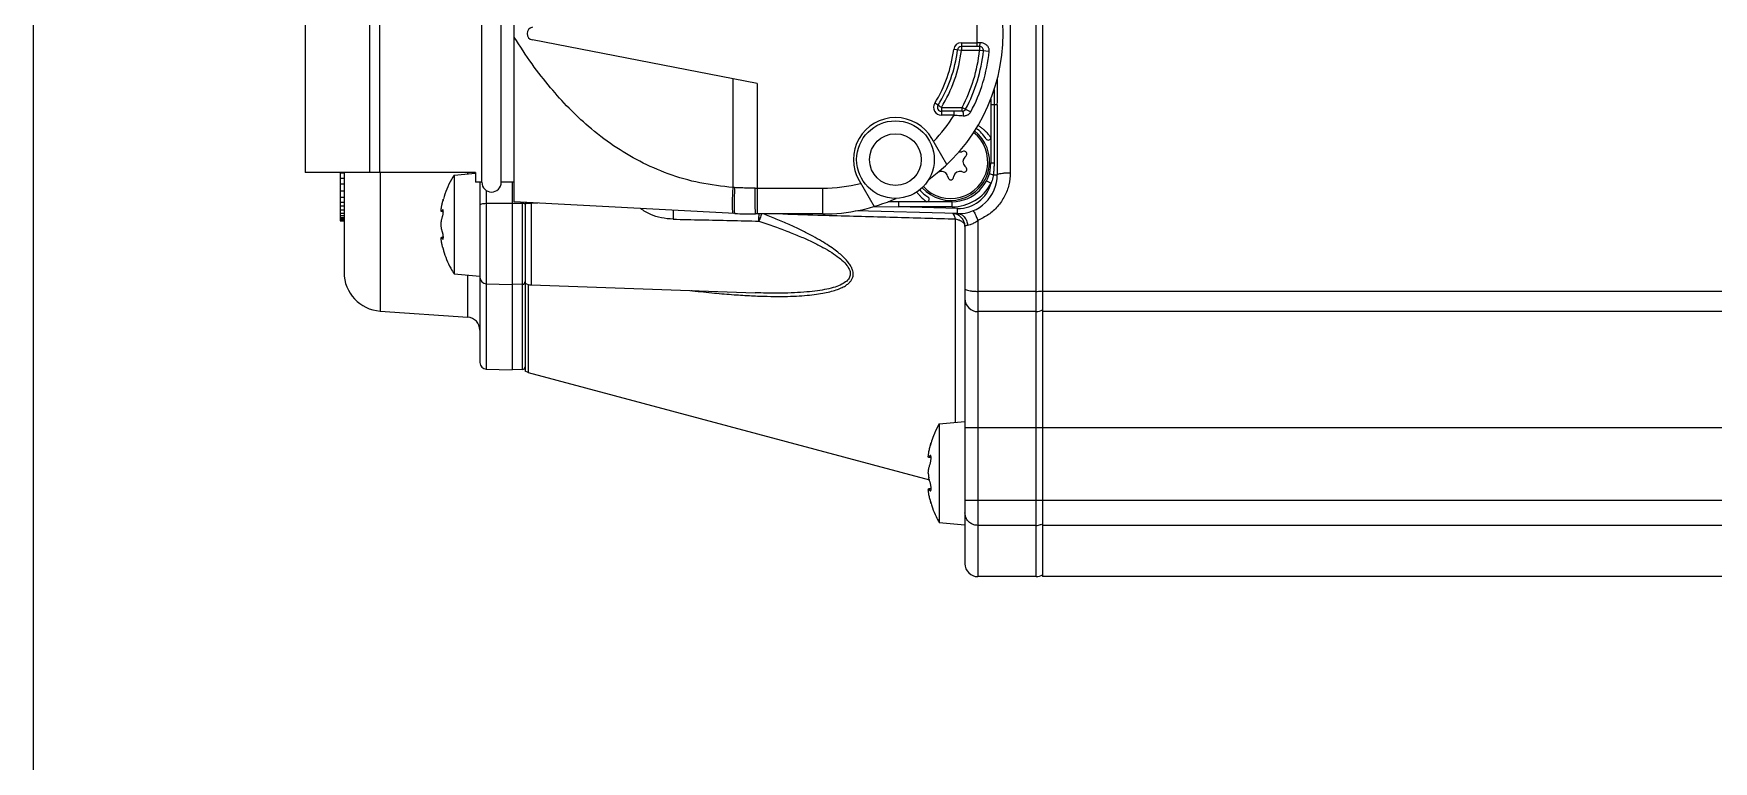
# Model space of a CAD drawing. Header units: millimetres. Extents: x -3388 to 4307, y 243 to 4457.
# Drawn here: x -305.5 to -175.6, y 568.6 to 624.9 of the extents above; entities that cross this region are included whole.
import ezdxf

# ---------------------------------------------------------------- set-up
doc = ezdxf.new("R2010")
doc.units = ezdxf.units.MM

msp = doc.modelspace()

# ---------------------------------------------------------------- linework, layer by layer
msp.add_line((-305.5, 547.91667), (-305.5, 733.91667))
at = {"color": 9, "linetype": 'Continuous'}
for p, q in [((-228, 582.91667), (-228, 698.91667)), ((-230, 667.67491), (-230, 614.15842)), ((-233.77802, 623.61616), (-234.37365, 623.68838)), ((-233.77802, 624.21616), (-233.77802, 623.61616)), ((-232.36896, 623.61616), (-233.77802, 623.61616)), ((-233.77795, 624.21616), (-232.57001, 624.21616)), ((-232.57001, 623.91616), (-232.57001, 624.21616)), ((-232.36895, 623.91616), (-232.36895, 623.61616)), ((-231.62322, 623.53624), (-232.36894, 623.61616)), ((-251.42124, 613.01317), (-251.42124, 621.40785)), ((-249.576, 621.04918), (-249.576, 610.96616)), ((-235.58098, 619.3745), (-235.83579, 619.53283)), ((-231.49949, 619.75645), (-231.54353, 619.75645)), ((-235.32616, 619.21616), (-235.32616, 618.61616)), ((-234.34506, 618.61616), (-235.32613, 618.61616)), ((-235.32606, 619.21616), (-233.71279, 619.21616)), ((-234.34506, 618.61616), (-234.34506, 618.91616)), ((-233.71293, 619.21616), (-233.04982, 618.86575)), ((-233.71293, 618.91616), (-233.71293, 619.21616)), ((-231, 619.40295), (-231.5, 619.40295)), ((-231.25, 619.40295), (-231.25, 614.91667)), ((-231.5, 614.91667), (-231.25, 614.91667)), ((-278.70927, 614.16616), (-278.70927, 603.45575)), ((-271.93024, 614.07614), (-271.93024, 614.16616)), ((-249.71149, 612.96617), (-244.49949, 612.96616)), ((-244.49949, 610.96616), (-244.49949, 612.96616)), ((-231.83596, 613.53721), (-231.48076, 613.35328)), ((-231.31348, 613.99625), (-231, 613.99625)), ((-270.51309, 612.79243), (-270.51309, 598.96938)), ((-270.51309, 611.79153), (-268.5, 611.80517)), ((-268.5, 611.80517), (-267.69476, 611.79971)), ((-267.69476, 598.93775), (-267.69476, 611.88132)), ((-267.0349, 611.8462), (-267.0349, 605.47737)), ((-267.0349, 611.81389), (-266.51604, 611.81858)), ((-239.3398, 611.95591), (-239.3398, 611.91616)), ((-238.63246, 611.91667), (-238.63246, 611.51667)), ((-234.5, 611.51667), (-234.5, 611.91667)), ((-273.95682, 611.17964), (-273.82626, 611.17964)), ((-273.84647, 611.2802), (-273.87802, 611.2802)), ((-240.53102, 611.54165), (-238.63246, 611.51667)), ((-234.50003, 611.51667), (-238.63246, 611.51667)), ((-234.06806, 611.39714), (-238.63246, 611.51667)), ((-234.24118, 594.85182), (-234.24118, 610.58211)), ((-234.07853, 610.99728), (-234.06806, 611.39714)), ((-232.5, 610.47266), (-232.5, 582.91667)), ((-273.82629, 609.13541), (-273.95682, 609.13541)), ((-273.87802, 609.03484), (-273.84668, 609.03484)), ((-271.93024, 602.98172), (-271.93024, 606.23891)), ((-267.25882, 605.51178), (-267.25882, 598.71807)), ((-228, 604.98108), (-232.5, 604.98108)), ((-65.5, 604.98108), (-227.5, 604.98108)), ((-65, 594.41667), (-233.5, 594.41667)), ((-236.29691, 592.15553), (-236.1212, 592.15553)), ((-236.1494, 592.2803), (-236.19476, 592.2803)), ((-236.1212, 589.6778), (-236.29691, 589.6778)), ((-236.19476, 589.55304), (-236.15009, 589.55304)), ((-233.5, 588.82943), (-65, 588.82943)), ((-228, 586.87744), (-232.5, 586.87744)), ((-65.5, 586.87744), (-227.5, 586.87744))]:
    msp.add_line(p, q, dxfattribs=at)
at = {"color": 7, "linetype": 'Continuous'}
for p, q in [((-227.5, 698.91643), (-227.5, 582.91691)), ((-268.34949, 611.91616), (-268.34949, 637.91616)), ((-270.84949, 613.41616), (-270.84949, 636.41616)), ((-269.34949, 613.41616), (-269.34949, 636.41616)), ((-284.49949, 635.66599), (-284.49949, 614.16634)), ((-279.49949, 614.16616), (-279.49949, 635.66616)), ((-278.74949, 635.66616), (-278.74949, 614.16616)), ((-249.576, 621.04918), (-266.9449, 624.42535)), ((-232.36895, 623.91616), (-233.77802, 623.91616)), ((-231.49949, 619.85888), (-231.49949, 614.91616)), ((-233.71293, 618.91616), (-235.32616, 618.91616)), ((-231, 619.40295), (-231, 613.99625)), ((-234.90185, 614.79255), (-236.05991, 616.79838)), ((-233.6163, 615.81971), (-233.74764, 615.78451)), ((-235.54042, 614.22394), (-235.45135, 614.24781)), ((-233.74764, 614.24781), (-233.6163, 614.21262)), ((-233.50815, 615.36972), (-233.41201, 615.46586)), ((-233.41201, 614.56647), (-233.50815, 614.66261)), ((-271.34949, 614.16616), (-284.49949, 614.16616)), ((-281.8, 614.16616), (-281.8, 610.43667)), ((-281.8, 614.15114), (-281.5, 614.15114)), ((-281.8, 613.74286), (-281.5, 613.74286)), ((-281.8, 613.29327), (-281.5, 613.29327)), ((-281.5, 614.16616), (-281.5, 606.44874)), ((-273, 613.98254), (-271.34949, 614.12695)), ((-273, 613.98254), (-273, 606.3325)), ((-271.34949, 614.16616), (-271.34949, 613.41629)), ((-270.84949, 613.41616), (-271.34949, 613.41616)), ((-271, 613.41616), (-271, 599.46952)), ((-268.34949, 613.41616), (-269.34949, 613.41616)), ((-268.5, 613.41616), (-268.5, 598.91667)), ((-241.68908, 613.54838), (-240.53101, 611.54255)), ((-234.83898, 613.89426), (-234.80379, 613.76292)), ((-234.3952, 613.76292), (-234.36001, 613.89426)), ((-281.8, 612.74671), (-281.5, 612.74671)), ((-281.8, 612.27589), (-281.5, 612.27589)), ((-281.8, 611.89213), (-281.5, 611.89213)), ((-251.29612, 611.00856), (-268.3495, 611.91616)), ((-267.5, 611.87095), (-267.5, 598.81832)), ((-234.49949, 611.91616), (-239.4411, 611.91616)), ((-281.8, 611.60675), (-281.5, 611.60675)), ((-281.8, 611.29059), (-281.5, 611.29059)), ((-281.8, 611.03909), (-281.5, 611.03909)), ((-281.8, 610.84457), (-281.5, 610.84457)), ((-281.8, 610.69943), (-281.5, 610.69943)), ((-281.8, 610.59597), (-281.5, 610.59597)), ((-281.8, 610.52658), (-281.5, 610.52658)), ((-281.8, 610.4836), (-281.5, 610.4836)), ((-281.8, 610.45938), (-281.5, 610.45938)), ((-281.8, 610.44629), (-281.5, 610.44629)), ((-281.8, 610.43667), (-281.5, 610.43667)), ((-273.82565, 611.1626), (-273.976, 611.1626)), ((-244.49949, 610.96616), (-249.70174, 610.96616)), ((-234.07853, 610.99728), (-241.95048, 611.20342)), ((-273.82555, 609.15244), (-273.97595, 609.15244)), ((-233.5, 610.00798), (-233.5, 583.91691)), ((-273, 606.3325), (-271, 606.15752)), ((-270.51309, 605.56379), (-268.5, 605.51108)), ((-267.69476, 605.53216), (-268.5, 605.51108)), ((-267.0349, 605.47737), (-249.72995, 604.87307)), ((-249.71166, 604.87243), (-249.71616, 604.87259)), ((-278.70927, 603.45575), (-271.93024, 602.98172)), ((-228, 603.41667), (-232.5, 603.41667)), ((-65.5, 603.41667), (-227.5, 603.41667)), ((-270.51309, 598.96938), (-268.5, 598.91667)), ((-267.69476, 598.93775), (-268.5, 598.91667)), ((-267.25882, 598.71807), (-267.5, 598.81797)), ((-267.25882, 598.71807), (-236.25497, 590.41061)), ((-235.5, 594.74169), (-233.5, 594.91667)), ((-235.5, 594.74169), (-235.5, 587.09164)), ((-236.12047, 592.1385), (-236.31668, 592.1385)), ((-236.12049, 589.69484), (-236.31664, 589.69484)), ((-235.5, 587.09164), (-233.5, 586.91667)), ((-228, 582.91667), (-232.5, 582.91667)), ((-56, 582.91667), (-227.5, 582.91667))]:
    msp.add_line(p, q, dxfattribs=at)
msp.add_circle((-238.87449, 615.17338), 3, dxfattribs=at)
at = {"color": 9, "linetype": 'Continuous'}
msp.add_circle((-238.87449, 615.17338), 2, dxfattribs=at)
at = {"color": 7, "linetype": 'Continuous'}
for centre, radius, start, end in [((-244.49949, 624.91616), 13.95, 305.9834917, 54.0165083), ((-266.84949, 624.91616), 0.5, 101, 259), ((-244.49949, 624.91616), 10.5, 328.1445692, 353.0865218), ((-233.77802, 623.61616), 0.3, 90, 173.0865218), ((-244.49949, 624.91616), 12.5, 332.1464547, 353.8830989), ((-232.36895, 623.61616), 0.3, 353.8830986, 90.0000001), ((-238.87449, 615.17338), 3.25, 30, 210), ((-235.32616, 619.21616), 0.3, 148.1445692, 270), ((-233.71293, 619.21616), 0.3, 269.9999999, 332.1464547), ((-234.59949, 615.01616), 3, 222.3494882, 52.2649878), ((-234.59949, 615.01616), 2.86002, 222.2487729, 51.9736625), ((-234.59949, 615.01616), 3.25, 32.7986137, 52.7323611), ((-231.69949, 616.88499), 0.2, 212.7986137, 0), ((-233.87705, 616.26748), 0.5, 259.1292063, 285), ((-233.56156, 615.61541), 0.2115, 315, 105), ((-235.32194, 613.76485), 0.5, 15, 105), ((-234.49949, 614.91616), 3, 270, 0), ((-233.87705, 613.76485), 0.5, 75, 165), ((-233.1546, 615.01616), 0.5, 135, 225), ((-233.56156, 614.41691), 0.2115, 255, 45), ((-270.09949, 613.41616), 0.75, 180, 0), ((-234.59949, 613.81766), 0.2115, 195, 345), ((-234, 613.99625), 3, 268.5, 0), ((-244.49949, 624.91616), 13.95, 270, 294.0165083), ((-234.59949, 615.01616), 3.25, 222.3122496, 237.2013863), ((-236.46832, 612.11616), 0.2, 270, 57.2013863), ((-249.70174, 640.96616), 30, 266.953519, 270), ((-234.5, 610.00798), 1, 0, 88.5000201), ((-278.5, 606.44844), 3, 180, 266), ((-270.5, 606.06362), 0.5, 180, 268.4999969), ((-267.7, 605.73209), 0.2, 271.5000067, 0), ((-267, 606.47676), 1, 240, 267.9999788), ((-232.5, 604.41667), 1, 180, 270), ((-272, 601.98415), 1, 0.0000443, 86.0000031), ((-228, 604.41667), 1, 270, 300), ((-270.5, 599.46921), 0.5, 180, 268.499967), ((-267.7, 599.13768), 0.2, 271.5001062, 0), ((-232.5, 583.91667), 1, 180.0000283, 270), ((-228, 583.91667), 1, 270, 300)]:
    msp.add_arc(centre, radius, start, end, dxfattribs=at)
at = {"color": 9, "linetype": 'Continuous'}
for centre, radius, start, end in [((-244.49949, 624.91616), 11.95, 356.6418395, 3.3581605), ((-244.49949, 624.91616), 10.2, 328.144798, 353.0865218), ((-244.49949, 624.91616), 10.8, 328.1448723, 353.0865228), ((-233.77802, 623.61616), 0.59999, 89.9928947, 173.0865218), ((-244.49949, 624.91616), 12.2, 332.1467679, 353.8830986), ((-244.49949, 624.91616), 12.95, 332.1465227, 353.8830271), ((-235.32616, 619.21616), 0.59999, 148.1406798, 270.0032139), ((-244.49949, 624.91616), 11.95, 315.7813202, 328.1837611), ((-244.49949, 624.91616), 11.95, 270, 284.2186798), ((-234.5, 614.91667), 3.4, 269.9994648, 332.6153503), ((-234, 613.99625), 2.6, 268.5, 345.6704132)]:
    msp.add_arc(centre, radius, start, end, dxfattribs=at)
for points in [[(-251.42124, 613.01317), (-254.00562, 613.37821), (-256.44461, 614.08147), (-258.6368, 615.04443), (-260.6588, 616.25014), (-262.60788, 617.74621), (-264.1068, 619.15369), (-265.53886, 620.73692), (-266.96067, 622.5699), (-268.34949, 624.64487)], [(-232.36917, 623.91617), (-232.35559, 623.93837), (-232.34411, 624.00262), (-232.33638, 624.09919), (-232.33359, 624.21412)], [(-231.62323, 623.53623), (-231.62061, 623.61288), (-231.62987, 623.69294), (-231.65246, 623.77523), (-231.68985, 623.85793), (-231.74321, 623.93879), (-231.81328, 624.01513), (-231.89916, 624.08311), (-231.9975, 624.13865), (-232.10488, 624.17965), (-232.21801, 624.20501), (-232.33359, 624.21412)], [(-231, 619.40295), (-230.98264, 621.50579)], [(-231.24568, 620.58951), (-231.25001, 619.40295)], [(-235.32599, 619.21644), (-235.40777, 619.26721), (-235.47769, 619.30999), (-235.53374, 619.34529), (-235.56755, 619.36612), (-235.58098, 619.3745)], [(-234.34506, 618.61616), (-234.10128, 618.59929), (-233.86201, 618.58317), (-233.6304, 618.56796)], [(-233.71293, 618.91616), (-233.68476, 618.89862), (-233.66063, 618.85024), (-233.6418, 618.77388), (-233.63099, 618.67587), (-233.6304, 618.56796)], [(-233.6304, 618.56796), (-233.51121, 618.57009), (-233.40183, 618.59062), (-233.30435, 618.6266), (-233.21996, 618.67507), (-233.14939, 618.73307), (-233.09286, 618.79753), (-233.04981, 618.86577)], [(-232.47702, 617.81279), (-232.48634, 617.81883)], [(-231.49949, 616.88499), (-231.50583, 616.89445), (-231.52626, 616.92258), (-231.56397, 616.97282), (-231.62347, 617.04812), (-231.71025, 617.15057), (-231.82975, 617.27992), (-231.98312, 617.42982), (-232.16588, 617.58751), (-232.36982, 617.74052), (-232.47702, 617.81279)], [(-231.25, 614.91667), (-231.25686, 614.61167), (-231.27768, 614.30568), (-231.31348, 613.99625)], [(-251.4045, 611.01433), (-251.43525, 611.0656), (-251.45717, 611.20834), (-251.47015, 611.43706), (-251.47343, 611.74531), (-251.46629, 612.12582), (-251.44865, 612.55602), (-251.42124, 613.01317)], [(-251.30511, 613.00611), (-251.34365, 613.00822), (-251.38236, 613.01064), (-251.42124, 613.01317)], [(-251.30507, 613.0061), (-251.32964, 612.56195), (-251.34619, 612.14067), (-251.35394, 611.76291), (-251.35252, 611.44716), (-251.342, 611.20895), (-251.33191, 611.12304)], [(-249.71149, 612.96617), (-250.26865, 612.97102), (-250.79423, 612.9844), (-251.30511, 613.00611)], [(-249.70174, 610.96616), (-249.70373, 611.01589), (-249.70558, 611.15769), (-249.70725, 611.38606), (-249.70867, 611.69454), (-249.70978, 612.07589), (-249.71048, 612.50738), (-249.71072, 612.96616)], [(-230, 614.15842), (-230.11165, 613.2254), (-230.44435, 612.33725), (-230.98025, 611.55108), (-231.6828, 610.91755), (-232.5, 610.47266)], [(-231.61209, 614.10456), (-231.57426, 614.08279), (-231.46787, 614.04433), (-231.31348, 613.99625)], [(-231.31348, 613.99625), (-231.35335, 613.77826), (-231.40916, 613.56357), (-231.48076, 613.35328)], [(-231, 613.99625), (-230.95138, 614.04621), (-230.81606, 614.08998), (-230.60063, 614.12591), (-230.31972, 614.14991), (-230, 614.15842)], [(-271, 611.66216), (-270.96318, 611.7109), (-270.85815, 611.75246), (-270.70037, 611.78073), (-270.51309, 611.79153)], [(-267.69476, 611.79971), (-267.61985, 611.79539), (-267.55674, 611.78409), (-267.51473, 611.76746), (-267.50375, 611.75788)], [(-267.5, 611.77938), (-267.42788, 611.78916)], [(-267.42788, 611.78916), (-267.35293, 611.7974), (-267.19652, 611.809), (-267.0349, 611.81389)], [(-237.23473, 612.66418), (-237.16961, 612.58103), (-237.01202, 612.39857), (-236.86219, 612.24539), (-236.73327, 612.12636), (-236.63086, 612.03966), (-236.55599, 611.98051), (-236.50605, 611.94302), (-236.4779, 611.92258), (-236.46832, 611.91616)], [(-258.56963, 611.37458), (-258.59907, 611.39603)], [(-258.19943, 611.13748), (-258.56963, 611.37458)], [(-256.06981, 610.56396), (-256.96965, 610.67082), (-257.79483, 610.93622), (-258.19943, 611.13748)], [(-256.05888, 611.26214), (-256.0609, 611.16912), (-256.06314, 610.88605), (-256.06981, 610.56375)], [(-254.55731, 605.03033), (-252.86838, 604.85204), (-251.35333, 604.72459), (-249.9966, 604.64176), (-248.78403, 604.59826), (-247.70328, 604.58962), (-246.74399, 604.61202), (-245.89651, 604.66216), (-245.15134, 604.73735), (-244.50133, 604.83529), (-243.9409, 604.95392), (-243.46486, 605.09135), (-243.06841, 605.24588), (-242.74847, 605.41535), (-242.50311, 605.59608), (-242.32796, 605.78287), (-242.2154, 605.97269), (-242.15588, 606.16547), (-242.14319, 606.36385), (-242.17633, 606.57358), (-242.25843, 606.80017), (-242.39733, 607.04796), (-242.60051, 607.31847), (-242.87477, 607.61083), (-243.2233, 607.92237), (-243.64835, 608.25073), (-244.15429, 608.59577), (-244.74581, 608.95741), (-245.42808, 609.33551), (-246.20722, 609.73008), (-247.09055, 610.14123), (-248.08697, 610.56922), (-249.08374, 610.96682)], [(-251.33191, 611.12304), (-251.32289, 611.06018), (-251.29609, 611.00856)], [(-249.43003, 610.41657), (-248.21924, 610.00103), (-247.12502, 609.59083), (-246.13968, 609.18487), (-245.259, 608.78247), (-244.48046, 608.38231), (-243.80489, 607.98278), (-243.2381, 607.58251), (-242.79323, 607.18127), (-242.4957, 606.78684), (-242.37014, 606.41815), (-242.41982, 606.0827), (-242.64363, 605.78212), (-243.02804, 605.52616), (-243.54302, 605.31849), (-244.17065, 605.15348), (-244.9025, 605.02608), (-245.73598, 604.93312), (-246.67202, 604.87296), (-247.7146, 604.84511), (-248.86996, 604.85007), (-249.71166, 604.87243)], [(-249.43004, 610.41635), (-249.43047, 610.56372), (-249.42556, 610.69981), (-249.42261, 610.82562), (-249.42122, 610.94058), (-249.42111, 610.96616)], [(-249.22325, 610.96613), (-249.27145, 610.83522), (-249.34747, 610.63243), (-249.43003, 610.41657)], [(-247.57328, 610.9663), (-244.50207, 610.87715)], [(-244.50207, 610.87715), (-244.30621, 610.87148), (-239.31783, 610.72788), (-234.48586, 610.58912)], [(-234.48586, 610.58912), (-234.24118, 610.58211)], [(-234.42681, 610.9931), (-234.47384, 611.00763)], [(-234.24118, 610.58199), (-234.30159, 610.80853), (-234.38181, 610.95532), (-234.42681, 610.9931)], [(-234.24118, 610.58199), (-233.94443, 610.50209), (-233.70665, 610.36974), (-233.55307, 610.199), (-233.5, 610.00798)], [(-234.07854, 610.99728), (-233.79614, 610.9257), (-233.55426, 610.73605), (-233.38242, 610.45244), (-233.30235, 610.10934)], [(-233.30235, 610.10934), (-233.08252, 610.16197), (-232.8051, 610.27342), (-232.5, 610.47266)], [(-232.875, 611.21518), (-232.83071, 611.16919), (-232.74816, 611.02063), (-232.63334, 610.77937), (-232.5, 610.47266)], [(-233.5, 610.00798), (-233.47688, 610.04695), (-233.41172, 610.08041), (-233.30235, 610.10934)], [(-233.5, 605.19888), (-233.45137, 605.13179), (-233.31604, 605.07299), (-233.1006, 605.02474), (-232.8197, 604.99251), (-232.5, 604.98108)], [(-254.69694, 605.04648), (-254.55731, 605.03033)], [(-228, 604.98108), (-227.8267, 604.98438), (-227.65845, 604.99418), (-227.5, 605.01026)], [(-233.48658, 587.69455), (-233.5, 587.85343)], [(-232.5, 586.87744), (-232.80804, 586.9249), (-233.07799, 587.05698), (-233.29955, 587.26725), (-233.44752, 587.5414), (-233.48658, 587.69455)], [(-228, 586.87744), (-227.82635, 586.89226), (-227.65798, 586.9363), (-227.55245, 586.98064)]]:
    msp.add_spline(points, degree=3, dxfattribs=at)
at = {"color": 7, "linetype": 'Continuous'}
for points in [[(-232.33359, 624.21412), (-232.41219, 624.21479), (-232.49104, 624.21547), (-232.57001, 624.21616)], [(-273, 613.98254), (-273.09509, 613.82652), (-273.48416, 613.07115), (-273.76982, 612.31293), (-273.82526, 612.12752)], [(-273.95682, 611.53319), (-273.93306, 611.65814)], [(-273.93306, 611.65814), (-273.92711, 611.6876)], [(-273.92711, 611.6876), (-273.92025, 611.72068)], [(-273.92025, 611.72068), (-273.91323, 611.75374)], [(-273.91323, 611.75374), (-273.90681, 611.78326)], [(-273.90681, 611.78326), (-273.87802, 611.9085)], [(-273.87802, 611.9085), (-273.85923, 611.98672), (-273.84335, 612.05266), (-273.83216, 612.09893), (-273.82612, 612.12402), (-273.832, 612.09963), (-273.8431, 612.05367), (-273.85898, 611.98775), (-273.8648, 611.96355)], [(-273.8338, 612.09214), (-273.83216, 612.09893), (-273.82612, 612.12402), (-273.832, 612.09963), (-273.8431, 612.05367), (-273.85898, 611.98775), (-273.8648, 611.96355)], [(-273.8338, 612.09214), (-273.83216, 612.09893), (-273.82655, 612.12224)], [(-273.82655, 612.12224), (-273.82612, 612.12402)], [(-273.82655, 612.12224), (-273.82612, 612.12402)], [(-273.99279, 610.15752), (-273.99043, 610.25519), (-273.98351, 610.34837), (-273.97256, 610.43256), (-273.95682, 610.51108)], [(-273.97617, 611.16326), (-273.98586, 611.17121), (-273.99202, 611.2043), (-273.99196, 611.26154), (-273.98573, 611.33815), (-273.97401, 611.42882), (-273.95682, 611.53319)], [(-273.95682, 611.17964), (-273.97414, 611.16291), (-273.97617, 611.16326)], [(-273.8922, 611.26404), (-273.90599, 611.24765), (-273.93231, 611.21412), (-273.95682, 611.17964)], [(-273.95682, 610.51108), (-273.93264, 610.60409), (-273.90634, 610.69568), (-273.87802, 610.78582)], [(-273.87802, 611.2802), (-273.8922, 611.26404)], [(-273.87802, 610.78582), (-273.86104, 610.84643), (-273.84632, 610.91737), (-273.83518, 610.99191), (-273.82806, 611.06573), (-273.82528, 611.13808), (-273.82748, 611.20116), (-273.83431, 611.24847), (-273.84524, 611.27874), (-273.86011, 611.29025), (-273.86088, 611.29028)], [(-273.86088, 611.29028), (-273.87802, 611.2802)], [(-256.06981, 610.56375), (-253.85449, 610.51478), (-251.64123, 610.46565), (-249.43004, 610.41635)], [(-273.95682, 609.80397), (-273.97256, 609.8825), (-273.98351, 609.96669), (-273.99043, 610.05987), (-273.99279, 610.15752)], [(-273.95682, 608.78185), (-273.97459, 608.8902), (-273.9863, 608.98232), (-273.99219, 609.05875), (-273.99176, 609.1142), (-273.98528, 609.14509), (-273.97612, 609.1516)], [(-273.97612, 609.1516), (-273.97357, 609.15196), (-273.95682, 609.13541)], [(-273.87802, 609.52922), (-273.90634, 609.61936), (-273.93264, 609.71095), (-273.95682, 609.80397)], [(-273.95682, 609.13541), (-273.93231, 609.10092), (-273.90599, 609.0674), (-273.87802, 609.03484)], [(-273.86087, 609.0248), (-273.85949, 609.02485), (-273.84425, 609.03801), (-273.83335, 609.07097), (-273.8269, 609.1215), (-273.82539, 609.18747), (-273.82893, 609.2611), (-273.83661, 609.3344), (-273.8479, 609.40637), (-273.86213, 609.47307), (-273.87802, 609.52922)], [(-273.87802, 609.03484), (-273.86087, 609.0248)], [(-273.93306, 608.6569), (-273.95682, 608.78185)], [(-273.92711, 608.62745), (-273.93306, 608.6569)], [(-273.92025, 608.59436), (-273.92711, 608.62745)], [(-273.91323, 608.5613), (-273.92025, 608.59436)], [(-273.90681, 608.53179), (-273.91323, 608.5613)], [(-273.87802, 608.40654), (-273.90681, 608.53179)], [(-273.87802, 608.40654), (-273.85886, 608.32679), (-273.85837, 608.32477)], [(-273.85837, 608.32477), (-273.84278, 608.26004), (-273.83752, 608.23831)], [(-273.83752, 608.23831), (-273.83165, 608.214), (-273.8259, 608.19009), (-273.82589, 608.19007)], [(-273.82526, 608.18752), (-273.80749, 608.12608), (-273.5716, 607.4501), (-273.25347, 606.77018), (-273, 606.3325)], [(-235.5, 594.74169), (-235.59274, 594.56618), (-235.93775, 593.79549), (-236.11935, 593.27119)], [(-236.31687, 592.13923), (-236.32668, 592.14666), (-236.33316, 592.17903), (-236.33328, 592.23554), (-236.32696, 592.31215), (-236.31481, 592.40368), (-236.29691, 592.50909)], [(-236.29691, 592.15553), (-236.31454, 592.13887), (-236.31687, 592.13923)], [(-236.29691, 592.50909), (-236.26666, 592.66268), (-236.23265, 592.81792), (-236.19476, 592.97471)], [(-236.19476, 592.2803), (-236.23121, 592.23996), (-236.26535, 592.19837), (-236.29691, 592.15553)], [(-236.19476, 592.97471), (-236.17055, 593.07022), (-236.14965, 593.15243), (-236.13371, 593.21492), (-236.12318, 593.25621), (-236.11935, 593.27116), (-236.12262, 593.25839), (-236.13281, 593.21848), (-236.14867, 593.15624), (-236.16991, 593.07274)], [(-236.19476, 591.61108), (-236.17307, 591.68323), (-236.15398, 591.766), (-236.1386, 591.85363), (-236.12735, 591.94411), (-236.12069, 592.03511), (-236.11961, 592.11834), (-236.12429, 592.19055), (-236.13462, 592.24626), (-236.14996, 592.28131), (-236.1703, 592.29392)], [(-236.1703, 592.29392), (-236.19476, 592.2803)], [(-236.16756, 593.08199), (-236.16991, 593.07274)], [(-236.15928, 593.1146), (-236.15284, 593.1399)], [(-236.14004, 593.19009), (-236.13371, 593.21492), (-236.12318, 593.25621), (-236.12306, 593.25666)], [(-236.12306, 593.25666), (-236.1201, 593.26823)], [(-236.1201, 593.26823), (-236.11935, 593.27117)], [(-236.1201, 593.26823), (-236.11935, 593.27117)], [(-236.33404, 590.91667), (-236.33161, 591.01418), (-236.32446, 591.10752), (-236.31307, 591.19223), (-236.29691, 591.27022)], [(-236.33404, 590.91667), (-236.33155, 590.81799), (-236.32431, 590.72441), (-236.31291, 590.64013), (-236.29691, 590.56311)], [(-236.29691, 591.27022), (-236.26577, 591.3858), (-236.23167, 591.49944), (-236.19476, 591.61108)], [(-236.29691, 589.32425), (-236.31529, 589.43283), (-236.32743, 589.52552), (-236.33346, 589.6019), (-236.33294, 589.65698), (-236.32621, 589.68764), (-236.31684, 589.69398)], [(-236.31684, 589.69398), (-236.31408, 589.69432), (-236.29691, 589.6778)], [(-236.19476, 590.22225), (-236.23167, 590.3339), (-236.26577, 590.44753), (-236.29691, 590.56311)], [(-236.29691, 589.6778), (-236.26535, 589.63496), (-236.23121, 589.59337), (-236.19476, 589.55304)], [(-236.17023, 589.53949), (-236.1675, 589.53962), (-236.14542, 589.55923), (-236.12994, 589.6066), (-236.12108, 589.6792), (-236.11968, 589.76791), (-236.12525, 589.86676), (-236.13669, 589.96659), (-236.15271, 590.06096), (-236.17259, 590.14827), (-236.19476, 590.22225)], [(-236.19476, 589.55304), (-236.17023, 589.53949)], [(-236.19476, 588.85862), (-236.23265, 589.01541), (-236.26666, 589.17065), (-236.29691, 589.32425)], [(-236.19476, 588.85862), (-236.16996, 588.76079)], [(-236.16996, 588.76079), (-236.14868, 588.67713), (-236.13271, 588.61448), (-236.1225, 588.57448), (-236.11936, 588.56221), (-236.12345, 588.57819), (-236.13425, 588.62053), (-236.15034, 588.6836), (-236.15957, 588.71988)], [(-236.15446, 588.69979), (-236.15957, 588.71988)], [(-236.1489, 588.67797), (-236.13271, 588.61448), (-236.1225, 588.57448), (-236.11936, 588.56221), (-236.12345, 588.57819), (-236.13425, 588.62053), (-236.15034, 588.6836), (-236.15446, 588.69979)], [(-236.1489, 588.67797), (-236.13271, 588.61448), (-236.1225, 588.57448), (-236.11936, 588.56221), (-236.12345, 588.57819), (-236.13425, 588.62053), (-236.14014, 588.64366)], [(-236.13957, 588.6414), (-236.14014, 588.64366)], [(-236.12326, 588.57742), (-236.12345, 588.57819), (-236.13425, 588.62053), (-236.13957, 588.6414)], [(-236.12008, 588.565), (-236.12326, 588.57742)], [(-236.11935, 588.56218), (-236.12008, 588.565)], [(-236.11935, 588.56218), (-236.12008, 588.565)], [(-236.11935, 588.56215), (-236.01182, 588.23779), (-235.73329, 587.55541), (-235.5, 587.09165)]]:
    msp.add_spline(points, degree=3, dxfattribs=at)

doc.saveas('drawing.dxf')
